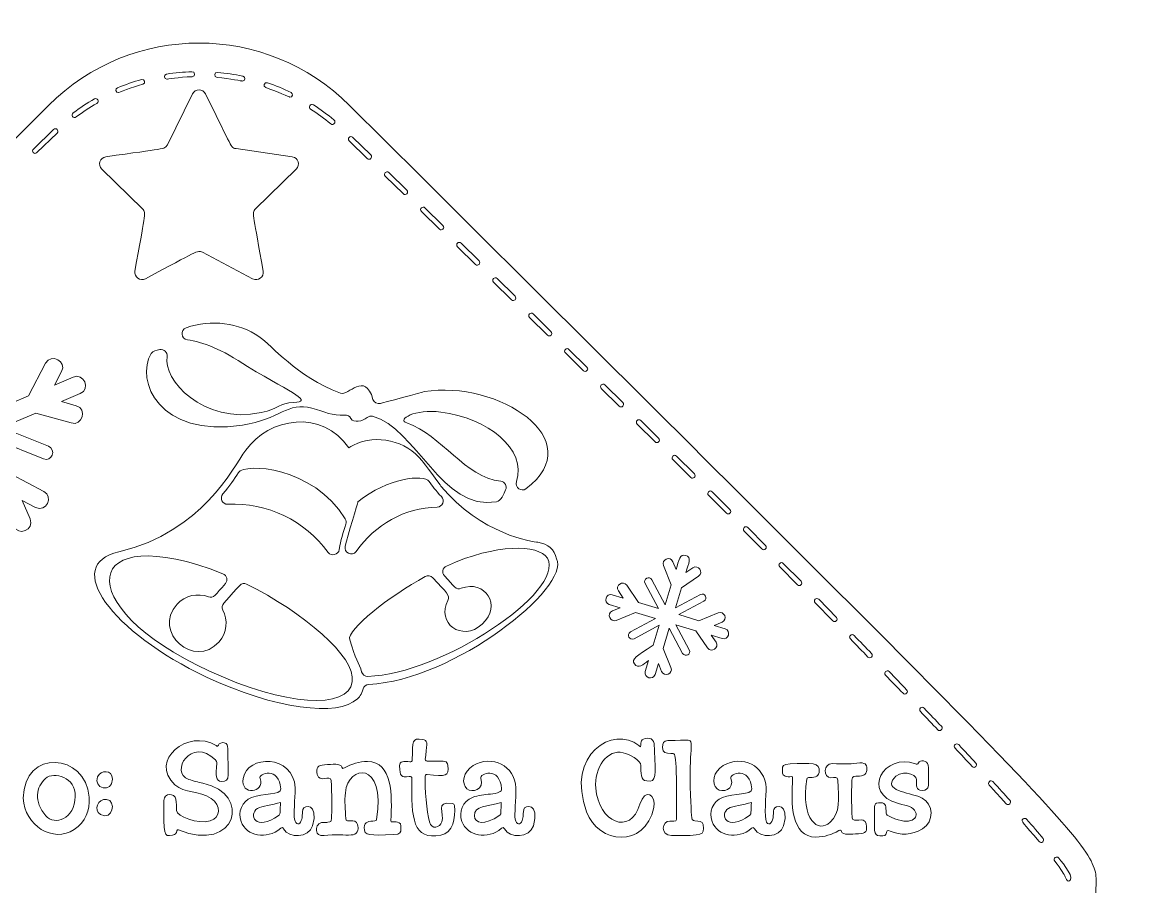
# Model space of a CAD drawing. Header units: inches. Extents: x 0.9 to 13, y 0.3 to 9.6.
# Drawn here: x 3.022 to 6.086, y 7.257 to 9.641 of the extents above; entities that cross this region are included whole.
import ezdxf

# ---------------------------------------------------------------- set-up
doc = ezdxf.new("R2010")
doc.units = ezdxf.units.IN
doc.header["$MEASUREMENT"] = 0
doc.layers.add('_U+0421_U+043B_U+043E_U+0439 1', color=7, linetype='Continuous')

msp = doc.modelspace()

# ---------------------------------------------------------------- linework, layer by layer
at = {"layer": '_U+0421_U+043B_U+043E_U+0439 1', "color": 12, "lineweight": 9, "true_color": 0xe30613}
for points, knots in [([(3.9244, 9.412), (3.6955, 9.6411), (3.3241, 9.6414), (3.0948, 9.412), (0.9314, 7.2569), (1.0379, 7.379), (1.0379, 7.2422), (1.0379, 5.1867), (1.0386, 4.4555), (1.0391, 4.197), (1.0392, 4.1197), (1.1019, 4.0572), (1.1792, 4.0572), (1.2576, 4.0572), (5.7616, 4.0572), (5.84, 4.0572), (5.9173, 4.0572), (5.98, 4.1197), (5.9801, 4.197), (5.9814, 4.9104), (5.9813, 7.2558), (5.9813, 7.2428), (5.9813, 7.3789), (6.0858, 7.2589), (3.9244, 9.412)], [0, 0, 0, 0, 1, 1, 1, 2, 2, 2, 3, 3, 3, 4, 4, 4, 5, 5, 5, 6, 6, 6, 7, 7, 7, 8, 8, 8, 8]), ([(3.7777, 9.2363), (3.7777, 9.2363), (3.6656, 9.127), (3.6656, 9.127), (3.6533, 9.1151), (3.6604, 9.1065), (3.6863, 8.9551), (3.6891, 8.9389), (3.672, 8.9265), (3.6574, 8.9341), (3.6574, 8.9341), (3.5189, 9.007), (3.5189, 9.007), (3.505, 9.0143), (3.5048, 9.0093), (3.3618, 8.9341), (3.3472, 8.9265), (3.3301, 8.9389), (3.3329, 8.9551), (3.3588, 9.1065), (3.3659, 9.1151), (3.3536, 9.127), (3.3536, 9.127), (3.2415, 9.2363), (3.2415, 9.2363), (3.2297, 9.2478), (3.2362, 9.2679), (3.2525, 9.2703), (3.4135, 9.2937), (3.4156, 9.2898), (3.4224, 9.3037), (3.4224, 9.3037), (3.4917, 9.444), (3.4917, 9.444), (3.499, 9.4588), (3.5201, 9.4588), (3.5274, 9.444), (3.6023, 9.2924), (3.5976, 9.2948), (3.6117, 9.2928), (3.6117, 9.2928), (3.7666, 9.2702), (3.7666, 9.2702), (3.783, 9.2679), (3.7895, 9.2478), (3.7777, 9.2363)], [0, 0, 0, 0, 1, 1, 1, 2, 2, 2, 3, 3, 3, 4, 4, 4, 5, 5, 5, 6, 6, 6, 7, 7, 7, 8, 8, 8, 9, 9, 9, 10, 10, 10, 11, 11, 11, 12, 12, 12, 13, 13, 13, 14, 14, 14, 15, 15, 15, 15])]:
    msp.add_open_spline(points, degree=3, knots=knots, dxfattribs=at)
at = {"layer": '_U+0421_U+043B_U+043E_U+0439 1', "color": 7, "lineweight": 9, "true_color": 0xffffff}
for points, knots in [([(3.4211, 9.4846), (3.4211, 9.4846), (3.453, 9.4898), (3.4905, 9.491), (3.5004, 9.4913), (3.4986, 9.5061), (3.4901, 9.5049), (3.4667, 9.5041), (3.4431, 9.5019), (3.42, 9.4984), (3.4116, 9.4971), (3.4125, 9.4846), (3.4211, 9.4846)], [0, 0, 0, 0, 1, 1, 1, 2, 2, 2, 3, 3, 3, 4, 4, 4, 4]), ([(3.5593, 9.4892), (3.596, 9.486), (3.6287, 9.4791), (3.6287, 9.4791), (3.637, 9.4791), (3.6382, 9.4911), (3.6301, 9.4928), (3.6072, 9.4976), (3.5838, 9.501), (3.5605, 9.503), (3.5515, 9.5041), (3.5499, 9.49), (3.5593, 9.4892)], [0, 0, 0, 0, 1, 1, 1, 2, 2, 2, 3, 3, 3, 4, 4, 4, 4]), ([(3.2873, 9.4472), (3.2873, 9.4472), (3.324, 9.4616), (3.3549, 9.4702), (3.3637, 9.4726), (3.3601, 9.486), (3.3512, 9.4836), (3.3286, 9.4773), (3.3062, 9.4695), (3.2847, 9.4606), (3.2777, 9.4577), (3.2798, 9.4472), (3.2873, 9.4472)], [0, 0, 0, 0, 1, 1, 1, 2, 2, 2, 3, 3, 3, 4, 4, 4, 4]), ([(3.6936, 9.4612), (3.7222, 9.4515), (3.7602, 9.4345), (3.7602, 9.4345), (3.7676, 9.4345), (3.7698, 9.4445), (3.7632, 9.4477), (3.7422, 9.4578), (3.7202, 9.4668), (3.698, 9.4743), (3.6893, 9.4772), (3.6849, 9.4641), (3.6936, 9.4612)], [0, 0, 0, 0, 1, 1, 1, 2, 2, 2, 3, 3, 3, 4, 4, 4, 4]), ([(3.1625, 9.3912), (3.1813, 9.4052), (3.2011, 9.4181), (3.2215, 9.4297), (3.2295, 9.4342), (3.2363, 9.4221), (3.2283, 9.4176), (3.2084, 9.4063), (3.1891, 9.3937), (3.1708, 9.3801), (3.1634, 9.3746), (3.1551, 9.3858), (3.1625, 9.3912)], [0, 0, 0, 0, 1, 1, 1, 2, 2, 2, 3, 3, 3, 4, 4, 4, 4]), ([(3.8172, 9.4017), (3.8364, 9.3894), (3.855, 9.3757), (3.8726, 9.3611), (3.8798, 9.3552), (3.8886, 9.3659), (3.8815, 9.3718), (3.8635, 9.3868), (3.8444, 9.4008), (3.8247, 9.4134), (3.817, 9.4183), (3.8095, 9.4067), (3.8172, 9.4017)], [0, 0, 0, 0, 1, 1, 1, 2, 2, 2, 3, 3, 3, 4, 4, 4, 4]), ([(3.0627, 9.2818), (3.0627, 9.2818), (3.1182, 9.3358), (3.1182, 9.3358), (3.1249, 9.3422), (3.1153, 9.3522), (3.1087, 9.3459), (3.1087, 9.3459), (3.053, 9.2917), (3.053, 9.2917), (3.0464, 9.2853), (3.0561, 9.2753), (3.0627, 9.2818)], [0, 0, 0, 0, 1, 1, 1, 2, 2, 2, 3, 3, 3, 4, 4, 4, 4]), ([(3.9731, 9.2656), (3.9797, 9.2591), (3.9894, 9.2691), (3.9828, 9.2755), (3.9828, 9.2755), (3.933, 9.3241), (3.933, 9.3241), (3.9264, 9.3305), (3.9168, 9.3205), (3.9233, 9.3142), (3.9233, 9.3142), (3.9731, 9.2656), (3.9731, 9.2656)], [0, 0, 0, 0, 1, 1, 1, 2, 2, 2, 3, 3, 3, 4, 4, 4, 4]), ([(4.0727, 9.1683), (4.0793, 9.1619), (4.089, 9.1718), (4.0824, 9.1782), (4.0824, 9.1782), (4.0326, 9.2269), (4.0326, 9.2269), (4.0261, 9.2333), (4.0164, 9.2233), (4.0229, 9.2169), (4.0229, 9.2169), (4.0727, 9.1683), (4.0727, 9.1683)], [0, 0, 0, 0, 1, 1, 1, 2, 2, 2, 3, 3, 3, 4, 4, 4, 4]), ([(4.1722, 9.071), (4.1787, 9.0645), (4.1885, 9.0745), (4.1819, 9.0809), (4.1819, 9.0809), (4.1322, 9.1296), (4.1322, 9.1296), (4.1257, 9.136), (4.1159, 9.1261), (4.1225, 9.1196), (4.1225, 9.1196), (4.1722, 9.071), (4.1722, 9.071)], [0, 0, 0, 0, 1, 1, 1, 2, 2, 2, 3, 3, 3, 4, 4, 4, 4]), ([(4.2715, 8.9735), (4.2781, 8.9671), (4.2878, 8.977), (4.2813, 8.9834), (4.2813, 8.9834), (4.2316, 9.0322), (4.2316, 9.0322), (4.2251, 9.0386), (4.2153, 9.0287), (4.2219, 9.0223), (4.2219, 9.0223), (4.2715, 8.9735), (4.2715, 8.9735)], [0, 0, 0, 0, 1, 1, 1, 2, 2, 2, 3, 3, 3, 4, 4, 4, 4]), ([(4.3708, 8.876), (4.3773, 8.8695), (4.3871, 8.8794), (4.3805, 8.8859), (4.3805, 8.8859), (4.3309, 8.9347), (4.3309, 8.9347), (4.3243, 8.9411), (4.3146, 8.9312), (4.3212, 8.9248), (4.3212, 8.9248), (4.3708, 8.876), (4.3708, 8.876)], [0, 0, 0, 0, 1, 1, 1, 2, 2, 2, 3, 3, 3, 4, 4, 4, 4]), ([(2.6527, 8.3905), (2.6527, 8.3905), (2.7039, 8.4124), (2.7039, 8.4124), (2.7039, 8.4124), (2.6845, 8.3755), (2.6845, 8.3755), (2.6692, 8.3469), (2.7132, 8.3239), (2.7285, 8.3525), (2.7285, 8.3525), (2.7759, 8.4422), (2.7759, 8.4422), (2.7759, 8.4422), (2.8699, 8.4825), (2.8699, 8.4825), (2.8699, 8.4825), (2.8183, 8.3536), (2.8183, 8.3536), (2.8092, 8.3308), (2.8438, 8.317), (2.8528, 8.3397), (2.8528, 8.3397), (2.9044, 8.4687), (2.9044, 8.4687), (2.9044, 8.4687), (2.9447, 8.3747), (2.9447, 8.3747), (2.9447, 8.3747), (2.9172, 8.277), (2.9172, 8.277), (2.9085, 8.2458), (2.9558, 8.233), (2.9649, 8.2633), (2.9649, 8.2633), (2.9763, 8.3035), (2.9763, 8.3035), (2.9763, 8.3035), (2.9982, 8.2523), (2.9982, 8.2523), (3.011, 8.2225), (3.0566, 8.2421), (3.0438, 8.2718), (3.0438, 8.2718), (3.0219, 8.323), (3.0219, 8.323), (3.0219, 8.323), (3.0588, 8.3036), (3.0588, 8.3036), (3.0886, 8.2884), (3.1091, 8.3337), (3.0818, 8.3476), (3.0818, 8.3476), (2.9921, 8.395), (2.9921, 8.395), (2.9921, 8.395), (2.9519, 8.489), (2.9519, 8.489), (2.9519, 8.489), (3.0808, 8.4374), (3.0808, 8.4374), (3.1035, 8.4283), (3.1173, 8.4629), (3.0946, 8.472), (3.0946, 8.472), (2.9657, 8.5235), (2.9657, 8.5235), (2.9657, 8.5235), (3.0597, 8.5638), (3.0597, 8.5638), (3.0597, 8.5638), (3.1573, 8.5363), (3.1573, 8.5363), (3.1879, 8.5272), (3.2023, 8.5747), (3.171, 8.584), (3.171, 8.584), (3.1309, 8.5954), (3.1309, 8.5954), (3.1309, 8.5954), (3.1821, 8.6173), (3.1821, 8.6173), (3.2125, 8.6304), (3.1915, 8.6753), (3.1625, 8.6629), (3.1625, 8.6629), (3.1114, 8.641), (3.1114, 8.641), (3.1114, 8.641), (3.1308, 8.6779), (3.1308, 8.6779), (3.146, 8.7065), (3.1021, 8.7295), (3.0868, 8.7009), (3.0868, 8.7009), (3.0393, 8.6112), (3.0393, 8.6112), (3.0393, 8.6112), (2.9454, 8.571), (2.9454, 8.571), (2.9454, 8.571), (2.9969, 8.6999), (2.9969, 8.6999), (3.006, 8.7226), (2.9715, 8.7364), (2.9624, 8.7137), (2.9624, 8.7137), (2.9108, 8.5848), (2.9108, 8.5848), (2.9108, 8.5848), (2.8706, 8.6787), (2.8706, 8.6787), (2.8706, 8.6787), (2.8981, 8.7764), (2.8981, 8.7764), (2.9067, 8.8077), (2.8594, 8.8204), (2.8504, 8.7901), (2.8504, 8.7901), (2.8389, 8.75), (2.8389, 8.75), (2.8389, 8.75), (2.817, 8.8012), (2.817, 8.8012), (2.8043, 8.8309), (2.7587, 8.8114), (2.7714, 8.7816), (2.7714, 8.7816), (2.7933, 8.7305), (2.7933, 8.7305), (2.7933, 8.7305), (2.7564, 8.7499), (2.7564, 8.7499), (2.7267, 8.765), (2.7061, 8.7198), (2.7334, 8.7059), (2.7334, 8.7059), (2.8231, 8.6584), (2.8231, 8.6584), (2.8231, 8.6584), (2.8634, 8.5645), (2.8634, 8.5645), (2.8634, 8.5645), (2.7345, 8.616), (2.7345, 8.616), (2.7117, 8.6251), (2.6979, 8.5906), (2.7207, 8.5815), (2.7207, 8.5815), (2.8496, 8.5299), (2.8496, 8.5299), (2.8496, 8.5299), (2.7556, 8.4897), (2.7556, 8.4897), (2.7556, 8.4897), (2.6579, 8.5172), (2.6579, 8.5172), (2.6428, 8.5217), (2.6313, 8.5124), (2.6279, 8.4999), (2.624, 8.4883), (2.6291, 8.474), (2.6442, 8.4695), (2.6442, 8.4695), (2.6844, 8.458), (2.6844, 8.458), (2.6844, 8.458), (2.6332, 8.4361), (2.6332, 8.4361), (2.6034, 8.4233), (2.6229, 8.3777), (2.6527, 8.3905)], [0, 0, 0, 0, 1, 1, 1, 2, 2, 2, 3, 3, 3, 4, 4, 4, 5, 5, 5, 6, 6, 6, 7, 7, 7, 8, 8, 8, 9, 9, 9, 10, 10, 10, 11, 11, 11, 12, 12, 12, 13, 13, 13, 14, 14, 14, 15, 15, 15, 16, 16, 16, 17, 17, 17, 18, 18, 18, 19, 19, 19, 20, 20, 20, 21, 21, 21, 22, 22, 22, 23, 23, 23, 24, 24, 24, 25, 25, 25, 26, 26, 26, 27, 27, 27, 28, 28, 28, 29, 29, 29, 30, 30, 30, 31, 31, 31, 32, 32, 32, 33, 33, 33, 34, 34, 34, 35, 35, 35, 36, 36, 36, 37, 37, 37, 38, 38, 38, 39, 39, 39, 40, 40, 40, 41, 41, 41, 42, 42, 42, 43, 43, 43, 44, 44, 44, 45, 45, 45, 46, 46, 46, 47, 47, 47, 48, 48, 48, 49, 49, 49, 50, 50, 50, 51, 51, 51, 52, 52, 52, 53, 53, 53, 54, 54, 54, 55, 55, 55, 56, 56, 56, 57, 57, 57, 57]), ([(3.6292, 8.5303), (3.7311, 8.5459), (3.7546, 8.5961), (3.8205, 8.5773), (3.857, 8.5674), (3.876, 8.5551), (3.9112, 8.5583), (3.9183, 8.5589), (3.9248, 8.5549), (3.9282, 8.5486), (3.9357, 8.535), (3.96, 8.5414), (3.9731, 8.5516), (3.9772, 8.5548), (3.9825, 8.5563), (3.9875, 8.5551), (4.1088, 8.5241), (4.178, 8.2918), (4.3296, 8.3188), (4.3409, 8.3208), (4.3502, 8.3412), (4.3547, 8.3518), (4.3592, 8.3622), (4.3526, 8.3744), (4.3412, 8.3756), (4.2427, 8.386), (4.1789, 8.5029), (4.0823, 8.5365), (4.0541, 8.5459), (4.1043, 8.5757), (4.1764, 8.5663), (4.3043, 8.551), (4.4144, 8.4639), (4.3845, 8.3746), (4.3792, 8.3588), (4.3974, 8.3451), (4.4107, 8.3551), (4.5904, 8.4905), (4.3325, 8.6554), (4.1305, 8.6229), (4.1297, 8.6228), (4.0108, 8.5904), (4.0099, 8.5902), (4.001, 8.5878), (3.9915, 8.5927), (3.989, 8.6015), (3.9665, 8.6798), (3.9208, 8.61), (3.8995, 8.6182), (3.7752, 8.6659), (3.713, 8.7488), (3.6747, 8.7748), (3.6211, 8.8117), (3.5432, 8.8233), (3.4738, 8.7987), (3.4569, 8.7927), (3.4598, 8.768), (3.4776, 8.7657), (3.5197, 8.7602), (3.5708, 8.7404), (3.6433, 8.6918), (3.7766, 8.6133), (3.8221, 8.5961), (3.7703, 8.593), (3.7296, 8.5914), (3.7311, 8.5757), (3.6809, 8.5648), (3.5204, 8.531), (3.4087, 8.6574), (3.4215, 8.7194), (3.4238, 8.7309), (3.4128, 8.7409), (3.4012, 8.7387), (3.3919, 8.7369), (3.3823, 8.736), (3.3777, 8.7283), (3.3334, 8.6536), (3.3986, 8.4949), (3.6292, 8.5303)], [0, 0, 0, 0, 1, 1, 1, 2, 2, 2, 3, 3, 3, 4, 4, 4, 5, 5, 5, 6, 6, 6, 7, 7, 7, 8, 8, 8, 9, 9, 9, 10, 10, 10, 11, 11, 11, 12, 12, 12, 13, 13, 13, 14, 14, 14, 15, 15, 15, 16, 16, 16, 17, 17, 17, 18, 18, 18, 19, 19, 19, 20, 20, 20, 21, 21, 21, 22, 22, 22, 23, 23, 23, 24, 24, 24, 25, 25, 25, 26, 26, 26, 26]), ([(4.4699, 8.7783), (4.4764, 8.7718), (4.4862, 8.7817), (4.4796, 8.7882), (4.4796, 8.7882), (4.4301, 8.837), (4.4301, 8.837), (4.4235, 8.8435), (4.4138, 8.8336), (4.4203, 8.8271), (4.4203, 8.8271), (4.4699, 8.7783), (4.4699, 8.7783)], [0, 0, 0, 0, 1, 1, 1, 2, 2, 2, 3, 3, 3, 4, 4, 4, 4]), ([(4.5689, 8.6805), (4.5753, 8.6741), (4.5852, 8.6839), (4.5786, 8.6903), (4.5786, 8.6903), (4.5292, 8.7393), (4.5292, 8.7393), (4.5227, 8.7457), (4.5129, 8.7358), (4.5194, 8.7294), (4.5194, 8.7294), (4.5689, 8.6805), (4.5689, 8.6805)], [0, 0, 0, 0, 1, 1, 1, 2, 2, 2, 3, 3, 3, 4, 4, 4, 4]), ([(4.6677, 8.5825), (4.6742, 8.5761), (4.684, 8.5859), (4.6775, 8.5924), (4.6775, 8.5924), (4.6281, 8.6414), (4.6281, 8.6414), (4.6216, 8.6479), (4.6118, 8.638), (4.6183, 8.6315), (4.6183, 8.6315), (4.6677, 8.5825), (4.6677, 8.5825)], [0, 0, 0, 0, 1, 1, 1, 2, 2, 2, 3, 3, 3, 4, 4, 4, 4]), ([(3.2889, 8.1806), (3.521, 8.2386), (3.5994, 8.4079), (3.6386, 8.4613), (3.7013, 8.5511), (3.8501, 8.576), (3.9224, 8.4675), (3.9318, 8.4738), (3.9334, 8.4738), (3.9349, 8.4754), (4.0008, 8.5067), (4.0792, 8.4879), (4.1247, 8.4315), (4.1278, 8.4299), (4.1748, 8.364), (4.1764, 8.3625), (4.2846, 8.2292), (4.4335, 8.2073), (4.4429, 8.2073), (4.4712, 8.2025), (4.49, 8.1884), (4.4947, 8.1618), (4.5346, 8.0834), (4.212, 7.8261), (3.9777, 7.8156), (3.9702, 7.8153), (3.9634, 7.8104), (3.9617, 7.8031), (3.9583, 7.7884), (3.9496, 7.7773), (3.9459, 7.7761), (3.8942, 7.7243), (3.717, 7.7478), (3.5304, 7.8356), (3.2686, 7.9595), (3.1306, 8.1461), (3.2889, 8.1806)], [0, 0, 0, 0, 1, 1, 1, 2, 2, 2, 3, 3, 3, 4, 4, 4, 5, 5, 5, 6, 6, 6, 7, 7, 7, 8, 8, 8, 9, 9, 9, 10, 10, 10, 11, 11, 11, 12, 12, 12, 12]), ([(4.7664, 8.4844), (4.7728, 8.4779), (4.7827, 8.4877), (4.7762, 8.4942), (4.7762, 8.4942), (4.7268, 8.5433), (4.7268, 8.5433), (4.7204, 8.5498), (4.7105, 8.54), (4.7171, 8.5335), (4.7171, 8.5335), (4.7664, 8.4844), (4.7664, 8.4844)], [0, 0, 0, 0, 1, 1, 1, 2, 2, 2, 3, 3, 3, 4, 4, 4, 4]), ([(3.5887, 8.3123), (3.6974, 8.318), (3.8012, 8.2672), (3.8656, 8.1795), (3.8745, 8.1673), (3.8937, 8.1724), (3.8961, 8.1873), (3.9005, 8.2145), (3.9058, 8.2329), (3.9141, 8.2572), (3.9158, 8.262), (3.9153, 8.2674), (3.9127, 8.2717), (3.8227, 8.4183), (3.6351, 8.4263), (3.6181, 8.3994), (3.6064, 8.3808), (3.596, 8.3643), (3.5753, 8.3407), (3.5654, 8.3294), (3.5737, 8.3115), (3.5887, 8.3123)], [0, 0, 0, 0, 1, 1, 1, 2, 2, 2, 3, 3, 3, 4, 4, 4, 5, 5, 5, 6, 6, 6, 7, 7, 7, 7]), ([(4.8648, 8.3861), (4.8713, 8.3796), (4.8812, 8.3894), (4.8747, 8.3959), (4.8747, 8.3959), (4.8254, 8.4451), (4.8254, 8.4451), (4.819, 8.4516), (4.8091, 8.4418), (4.8156, 8.4353), (4.8156, 8.4353), (4.8648, 8.3861), (4.8648, 8.3861)], [0, 0, 0, 0, 1, 1, 1, 2, 2, 2, 3, 3, 3, 4, 4, 4, 4]), ([(3.9124, 8.1971), (3.9077, 8.1787), (3.9322, 8.1669), (3.9429, 8.1823), (3.9939, 8.2559), (4.0765, 8.3027), (4.1659, 8.3045), (4.1806, 8.3048), (4.1878, 8.3228), (4.1776, 8.3334), (4.1614, 8.3504), (4.1522, 8.3625), (4.1432, 8.3758), (4.1302, 8.3948), (4.0288, 8.3863), (3.9475, 8.3186), (3.9475, 8.3186), (3.9475, 8.317), (3.9475, 8.317), (3.9475, 8.317), (3.9194, 8.2243), (3.9124, 8.1971)], [0, 0, 0, 0, 1, 1, 1, 2, 2, 2, 3, 3, 3, 4, 4, 4, 5, 5, 5, 6, 6, 6, 7, 7, 7, 7]), ([(4.9631, 8.2876), (4.9696, 8.2811), (4.9794, 8.2909), (4.9729, 8.2974), (4.9729, 8.2974), (4.9238, 8.3467), (4.9238, 8.3467), (4.9174, 8.3532), (4.9075, 8.3434), (4.914, 8.3369), (4.914, 8.3369), (4.9631, 8.2876), (4.9631, 8.2876)], [0, 0, 0, 0, 1, 1, 1, 2, 2, 2, 3, 3, 3, 4, 4, 4, 4]), ([(3.5383, 7.8522), (3.7449, 7.7565), (3.9222, 7.7443), (3.9316, 7.8227), (3.9438, 7.8918), (3.7953, 8.0146), (3.6408, 8.0922), (3.6262, 8.0996), (3.6208, 8.088), (3.5779, 8.0395), (3.5733, 8.0343), (3.5722, 8.0268), (3.5754, 8.0206), (3.5897, 7.9933), (3.5873, 7.9581), (3.5649, 7.9329), (3.4975, 7.856), (3.3799, 7.9595), (3.4489, 8.0363), (3.4713, 8.0616), (3.5062, 8.068), (3.5358, 8.0568), (3.5497, 8.0515), (3.5553, 8.0626), (3.5821, 8.0935), (3.5898, 8.1023), (3.5865, 8.1163), (3.5755, 8.1206), (3.1842, 8.275), (3.1468, 8.0325), (3.5383, 7.8522)], [0, 0, 0, 0, 1, 1, 1, 2, 2, 2, 3, 3, 3, 4, 4, 4, 5, 5, 5, 6, 6, 6, 7, 7, 7, 8, 8, 8, 9, 9, 9, 10, 10, 10, 10]), ([(5.0611, 8.1889), (5.0676, 8.1824), (5.0774, 8.1922), (5.071, 8.1987), (5.071, 8.1987), (5.022, 8.2481), (5.022, 8.2481), (5.0155, 8.2546), (5.0057, 8.2448), (5.0121, 8.2383), (5.0121, 8.2383), (5.0611, 8.1889), (5.0611, 8.1889)], [0, 0, 0, 0, 1, 1, 1, 2, 2, 2, 3, 3, 3, 4, 4, 4, 4]), ([(4.1859, 8.1148), (4.2125, 8.0858), (4.2181, 8.075), (4.232, 8.0804), (4.2973, 8.1057), (4.3467, 8.0323), (4.2901, 7.9816), (4.2335, 7.9309), (4.163, 7.9851), (4.1954, 8.047), (4.2027, 8.0609), (4.1923, 8.0676), (4.154, 8.1095), (4.1487, 8.1153), (4.1401, 8.1169), (4.1332, 8.1131), (4.0328, 8.0581), (3.9168, 7.966), (3.9248, 7.9385), (3.9401, 7.886), (3.9513, 7.8733), (3.9577, 7.8505), (3.9599, 7.8426), (3.9668, 7.8373), (3.975, 7.8375), (4.1754, 7.8432), (4.5192, 8.0701), (4.4698, 8.1639), (4.4446, 8.2021), (4.3285, 8.2041), (4.1912, 8.1419), (4.1807, 8.1371), (4.1781, 8.1233), (4.1859, 8.1148)], [0, 0, 0, 0, 1, 1, 1, 2, 2, 2, 3, 3, 3, 4, 4, 4, 5, 5, 5, 6, 6, 6, 7, 7, 7, 8, 8, 8, 9, 9, 9, 10, 10, 10, 11, 11, 11, 11]), ([(4.9346, 7.9317), (4.9346, 7.9317), (4.9214, 7.9512), (4.9214, 7.9512), (4.9214, 7.9512), (4.9514, 7.9421), (4.9514, 7.9421), (4.9689, 7.9368), (4.977, 7.9636), (4.9595, 7.9689), (4.9595, 7.9689), (4.9295, 7.9779), (4.9295, 7.9779), (4.9295, 7.9779), (4.9512, 7.9869), (4.9512, 7.9869), (4.9686, 7.9942), (4.9565, 8.0195), (4.9406, 8.0128), (4.9406, 8.0128), (4.8875, 7.9912), (4.8875, 7.9912), (4.8875, 7.9912), (4.8323, 8.0079), (4.8323, 8.0079), (4.8323, 8.0079), (4.9013, 8.0449), (4.9013, 8.0449), (4.9135, 8.0514), (4.9036, 8.0699), (4.8914, 8.0634), (4.8914, 8.0634), (4.8224, 8.0264), (4.8224, 8.0264), (4.8224, 8.0264), (4.8391, 8.0816), (4.8391, 8.0816), (4.8391, 8.0816), (4.8864, 8.1138), (4.8864, 8.1138), (4.9014, 8.1238), (4.8861, 8.1472), (4.8707, 8.1371), (4.8707, 8.1371), (4.8512, 8.1238), (4.8512, 8.1238), (4.8594, 8.1508), (4.8677, 8.166), (4.8511, 8.171), (4.8339, 8.1762), (4.8324, 8.1583), (4.8244, 8.1319), (4.8244, 8.1319), (4.8155, 8.1537), (4.8155, 8.1537), (4.8087, 8.1707), (4.7828, 8.16), (4.7896, 8.143), (4.7896, 8.143), (4.8112, 8.09), (4.8112, 8.09), (4.8112, 8.09), (4.7945, 8.0348), (4.7945, 8.0348), (4.7945, 8.0348), (4.7575, 8.1038), (4.7575, 8.1038), (4.751, 8.116), (4.7325, 8.1061), (4.739, 8.0939), (4.739, 8.0939), (4.776, 8.0249), (4.776, 8.0249), (4.776, 8.0249), (4.7208, 8.0416), (4.7208, 8.0416), (4.7208, 8.0416), (4.6886, 8.0889), (4.6886, 8.0889), (4.6782, 8.1039), (4.6555, 8.0881), (4.6653, 8.0732), (4.6653, 8.0732), (4.6785, 8.0537), (4.6785, 8.0537), (4.6785, 8.0537), (4.6485, 8.0628), (4.6485, 8.0628), (4.631, 8.0681), (4.6229, 8.0413), (4.6404, 8.036), (4.6404, 8.036), (4.6705, 8.0269), (4.6705, 8.0269), (4.6705, 8.0269), (4.6487, 8.018), (4.6487, 8.018), (4.6313, 8.0106), (4.6435, 7.9853), (4.6594, 7.9921), (4.6594, 7.9921), (4.7124, 8.0137), (4.7124, 8.0137), (4.7124, 8.0137), (4.7676, 7.997), (4.7676, 7.997), (4.7676, 7.997), (4.6986, 7.96), (4.6986, 7.96), (4.6864, 7.9534), (4.6963, 7.9349), (4.7085, 7.9415), (4.7085, 7.9415), (4.7775, 7.9785), (4.7775, 7.9785), (4.7775, 7.9785), (4.7609, 7.9233), (4.7609, 7.9233), (4.7142, 7.8915), (4.6999, 7.8867), (4.7101, 7.8718), (4.7192, 7.857), (4.7337, 7.8709), (4.7487, 7.881), (4.7487, 7.881), (4.7396, 7.851), (4.7396, 7.851), (4.7343, 7.8335), (4.7611, 7.8254), (4.7664, 7.8429), (4.7664, 7.8429), (4.7755, 7.873), (4.7755, 7.873), (4.7755, 7.873), (4.7844, 7.8512), (4.7844, 7.8512), (4.7912, 7.8342), (4.8171, 7.8449), (4.8103, 7.8619), (4.8103, 7.8619), (4.7887, 7.9149), (4.7887, 7.9149), (4.7887, 7.9149), (4.8054, 7.9701), (4.8054, 7.9701), (4.8054, 7.9701), (4.8424, 7.9011), (4.8424, 7.9011), (4.849, 7.8889), (4.8675, 7.8988), (4.8609, 7.911), (4.8609, 7.911), (4.8239, 7.98), (4.8239, 7.98), (4.8239, 7.98), (4.8791, 7.9633), (4.8791, 7.9633), (4.8791, 7.9633), (4.9114, 7.916), (4.9114, 7.916), (4.9217, 7.9009), (4.9444, 7.9168), (4.9346, 7.9317)], [0, 0, 0, 0, 1, 1, 1, 2, 2, 2, 3, 3, 3, 4, 4, 4, 5, 5, 5, 6, 6, 6, 7, 7, 7, 8, 8, 8, 9, 9, 9, 10, 10, 10, 11, 11, 11, 12, 12, 12, 13, 13, 13, 14, 14, 14, 15, 15, 15, 16, 16, 16, 17, 17, 17, 18, 18, 18, 19, 19, 19, 20, 20, 20, 21, 21, 21, 22, 22, 22, 23, 23, 23, 24, 24, 24, 25, 25, 25, 26, 26, 26, 27, 27, 27, 28, 28, 28, 29, 29, 29, 30, 30, 30, 31, 31, 31, 32, 32, 32, 33, 33, 33, 34, 34, 34, 35, 35, 35, 36, 36, 36, 37, 37, 37, 38, 38, 38, 39, 39, 39, 40, 40, 40, 41, 41, 41, 42, 42, 42, 43, 43, 43, 44, 44, 44, 45, 45, 45, 46, 46, 46, 47, 47, 47, 48, 48, 48, 49, 49, 49, 50, 50, 50, 51, 51, 51, 52, 52, 52, 53, 53, 53, 54, 54, 54, 54]), ([(5.1589, 8.0899), (5.1653, 8.0834), (5.1752, 8.0931), (5.1688, 8.0997), (5.1688, 8.0997), (5.1199, 8.1492), (5.1199, 8.1492), (5.1134, 8.1558), (5.1036, 8.146), (5.11, 8.1395), (5.11, 8.1395), (5.1589, 8.0899), (5.1589, 8.0899)], [0, 0, 0, 0, 1, 1, 1, 2, 2, 2, 3, 3, 3, 4, 4, 4, 4]), ([(5.2563, 7.9907), (5.2626, 7.9841), (5.2726, 7.9938), (5.2662, 8.0004), (5.2662, 8.0004), (5.2175, 8.0501), (5.2175, 8.0501), (5.2111, 8.0566), (5.2012, 8.0469), (5.2076, 8.0403), (5.2076, 8.0403), (5.2563, 7.9907), (5.2563, 7.9907)], [0, 0, 0, 0, 1, 1, 1, 2, 2, 2, 3, 3, 3, 4, 4, 4, 4]), ([(5.3148, 7.9506), (5.3083, 7.9572), (5.2984, 7.9475), (5.3048, 7.9409), (5.3214, 7.9238), (5.3376, 7.9072), (5.3533, 7.891), (5.3597, 7.8844), (5.3696, 7.8941), (5.3632, 7.9007), (5.3475, 7.9169), (5.3314, 7.9335), (5.3148, 7.9506)], [0, 0, 0, 0, 1, 1, 1, 2, 2, 2, 3, 3, 3, 4, 4, 4, 4]), ([(5.4498, 7.791), (5.4561, 7.7844), (5.4661, 7.794), (5.4598, 7.8006), (5.4443, 7.8168), (5.4282, 7.8335), (5.4116, 7.8507), (5.4052, 7.8573), (5.3952, 7.8477), (5.4016, 7.8411), (5.4182, 7.8238), (5.4342, 7.8072), (5.4498, 7.791)], [0, 0, 0, 0, 1, 1, 1, 2, 2, 2, 3, 3, 3, 4, 4, 4, 4]), ([(5.5078, 7.7503), (5.5015, 7.757), (5.4914, 7.7474), (5.4978, 7.7407), (5.5144, 7.7233), (5.5303, 7.7065), (5.5456, 7.6903), (5.5518, 7.6837), (5.562, 7.6932), (5.5557, 7.6999), (5.5404, 7.7161), (5.5245, 7.7329), (5.5078, 7.7503)], [0, 0, 0, 0, 1, 1, 1, 2, 2, 2, 3, 3, 3, 4, 4, 4, 4]), ([(3.5202, 7.5431), (3.5071, 7.5458), (3.4942, 7.5492), (3.4816, 7.5535), (3.4263, 7.5724), (3.4892, 7.6731), (3.5546, 7.6074), (3.5572, 7.6048), (3.5586, 7.602), (3.5583, 7.5982), (3.5554, 7.5628), (3.5564, 7.5491), (3.5703, 7.548), (3.5994, 7.5458), (3.5882, 7.5688), (3.5886, 7.6391), (3.5886, 7.6469), (3.5871, 7.6531), (3.5793, 7.6546), (3.5727, 7.6559), (3.5648, 7.6533), (3.5629, 7.6483), (3.5611, 7.6438), (3.5595, 7.6447), (3.5564, 7.6466), (3.4796, 7.6945), (3.3705, 7.6063), (3.443, 7.5389), (3.4693, 7.5144), (3.5101, 7.5239), (3.5431, 7.5011), (3.5714, 7.4814), (3.5689, 7.4478), (3.5405, 7.4393), (3.5071, 7.4292), (3.4473, 7.4516), (3.4476, 7.468), (3.4478, 7.4783), (3.4476, 7.4886), (3.4458, 7.4988), (3.4427, 7.5166), (3.4127, 7.517), (3.4127, 7.4956), (3.4125, 7.3993), (3.4111, 7.395), (3.4365, 7.3999), (3.4449, 7.4015), (3.4472, 7.4035), (3.4486, 7.4119), (3.4491, 7.4154), (3.4502, 7.4155), (3.453, 7.4143), (3.6123, 7.3492), (3.6575, 7.5142), (3.5202, 7.5431)], [0, 0, 0, 0, 1, 1, 1, 2, 2, 2, 3, 3, 3, 4, 4, 4, 5, 5, 5, 6, 6, 6, 7, 7, 7, 8, 8, 8, 9, 9, 9, 10, 10, 10, 11, 11, 11, 12, 12, 12, 13, 13, 13, 14, 14, 14, 15, 15, 15, 16, 16, 16, 17, 17, 17, 18, 18, 18, 18]), ([(4.7448, 7.6669), (4.7263, 7.6655), (4.728, 7.6581), (4.7267, 7.6434), (4.7242, 7.6438), (4.7231, 7.6455), (4.7217, 7.6467), (4.6514, 7.7034), (4.5193, 7.6234), (4.5776, 7.4637), (4.6094, 7.3766), (4.7385, 7.361), (4.7631, 7.4761), (4.7705, 7.5105), (4.7384, 7.531), (4.7247, 7.4852), (4.6982, 7.3967), (4.6106, 7.4353), (4.603, 7.5294), (4.5985, 7.5852), (4.6348, 7.6385), (4.6789, 7.6272), (4.6942, 7.6233), (4.7277, 7.6071), (4.7272, 7.5918), (4.7268, 7.5823), (4.7278, 7.5728), (4.7294, 7.5634), (4.7309, 7.5544), (4.7345, 7.5508), (4.7435, 7.5492), (4.7723, 7.5437), (4.7664, 7.5672), (4.7651, 7.631), (4.7646, 7.653), (4.7641, 7.6683), (4.7448, 7.6669)], [0, 0, 0, 0, 1, 1, 1, 2, 2, 2, 3, 3, 3, 4, 4, 4, 5, 5, 5, 6, 6, 6, 7, 7, 7, 8, 8, 8, 9, 9, 9, 10, 10, 10, 11, 11, 11, 12, 12, 12, 12]), ([(4.1259, 7.6636), (4.0955, 7.668), (4.0989, 7.6598), (4.0973, 7.6082), (4.0971, 7.6032), (4.0948, 7.6021), (4.0905, 7.6022), (4.0744, 7.6027), (4.0618, 7.6046), (4.0622, 7.5912), (4.0631, 7.5608), (4.0668, 7.5588), (4.0886, 7.5619), (4.0941, 7.5626), (4.0961, 7.5605), (4.096, 7.5548), (4.0937, 7.4445), (4.1, 7.3849), (4.1756, 7.3995), (4.21, 7.4062), (4.2175, 7.4463), (4.2133, 7.4812), (4.2128, 7.4846), (4.2107, 7.4865), (4.2073, 7.487), (4.159, 7.4942), (4.1865, 7.46), (4.1787, 7.4361), (4.1735, 7.4199), (4.1507, 7.4142), (4.1444, 7.4363), (4.1367, 7.4633), (4.1319, 7.5313), (4.1324, 7.5608), (4.1325, 7.5651), (4.1337, 7.5672), (4.1383, 7.5668), (4.1904, 7.562), (4.199, 7.5607), (4.1952, 7.5915), (4.1934, 7.6059), (4.1869, 7.6036), (4.1613, 7.6036), (4.1613, 7.6036), (4.1613, 7.6035), (4.1613, 7.6035), (4.1308, 7.6035), (4.1316, 7.601), (4.1343, 7.6202), (4.1391, 7.6547), (4.1398, 7.6617), (4.1259, 7.6636)], [0, 0, 0, 0, 1, 1, 1, 2, 2, 2, 3, 3, 3, 4, 4, 4, 5, 5, 5, 6, 6, 6, 7, 7, 7, 8, 8, 8, 9, 9, 9, 10, 10, 10, 11, 11, 11, 12, 12, 12, 13, 13, 13, 14, 14, 14, 15, 15, 15, 16, 16, 16, 17, 17, 17, 17]), ([(4.8763, 7.4392), (4.8624, 7.4402), (4.8679, 7.4554), (4.8645, 7.5111), (4.857, 7.6346), (4.8791, 7.664), (4.8534, 7.6621), (4.8045, 7.6585), (4.7854, 7.6683), (4.7872, 7.6415), (4.7882, 7.626), (4.7959, 7.625), (4.8098, 7.6252), (4.8241, 7.6253), (4.8259, 7.6361), (4.8259, 7.45), (4.8259, 7.4391), (4.8258, 7.4367), (4.8076, 7.4384), (4.7839, 7.4406), (4.7807, 7.3984), (4.8116, 7.3986), (4.9011, 7.3993), (4.9026, 7.3976), (4.8986, 7.4287), (4.8973, 7.4392), (4.8876, 7.4383), (4.8763, 7.4392)], [0, 0, 0, 0, 1, 1, 1, 2, 2, 2, 3, 3, 3, 4, 4, 4, 5, 5, 5, 6, 6, 6, 7, 7, 7, 8, 8, 8, 9, 9, 9, 9]), ([(3.2066, 7.5045), (3.209, 7.4676), (3.1967, 7.4369), (3.1655, 7.4156), (3.1079, 7.3764), (3.0283, 7.4265), (3.0252, 7.5015), (3.0258, 7.6391), (3.1986, 7.627), (3.2066, 7.5045)], [0, 0, 0, 0, 1, 1, 1, 2, 2, 2, 3, 3, 3, 3]), ([(5.5023, 7.5021), (5.4755, 7.5161), (5.4021, 7.52), (5.4212, 7.5518), (5.4412, 7.5851), (5.4871, 7.5682), (5.4871, 7.5528), (5.4873, 7.5383), (5.4848, 7.5231), (5.5023, 7.5228), (5.513, 7.5227), (5.5196, 7.5272), (5.5199, 7.5366), (5.5207, 7.5552), (5.521, 7.574), (5.519, 7.5926), (5.5175, 7.6067), (5.4961, 7.6078), (5.4922, 7.5991), (5.49, 7.5943), (5.4876, 7.5951), (5.4838, 7.5965), (5.3989, 7.6282), (5.3311, 7.5157), (5.437, 7.4871), (5.4636, 7.4799), (5.4771, 7.4793), (5.4845, 7.4628), (5.4929, 7.4439), (5.4652, 7.4232), (5.4066, 7.4546), (5.404, 7.456), (5.4036, 7.4582), (5.4035, 7.4608), (5.4025, 7.479), (5.4031, 7.4887), (5.3886, 7.489), (5.3677, 7.4893), (5.3714, 7.4858), (5.3714, 7.4471), (5.3714, 7.4471), (5.3715, 7.4471), (5.3715, 7.4471), (5.3715, 7.405), (5.3677, 7.3958), (5.3944, 7.3979), (5.4108, 7.3992), (5.3978, 7.4173), (5.4143, 7.411), (5.4445, 7.3993), (5.4722, 7.3986), (5.5032, 7.4173), (5.5369, 7.4377), (5.5337, 7.4857), (5.5023, 7.5021)], [0, 0, 0, 0, 1, 1, 1, 2, 2, 2, 3, 3, 3, 4, 4, 4, 5, 5, 5, 6, 6, 6, 7, 7, 7, 8, 8, 8, 9, 9, 9, 10, 10, 10, 11, 11, 11, 12, 12, 12, 13, 13, 13, 14, 14, 14, 15, 15, 15, 16, 16, 16, 17, 17, 17, 18, 18, 18, 18]), ([(5.6033, 7.6493), (5.5971, 7.6559), (5.5869, 7.6465), (5.5932, 7.6398), (5.6099, 7.622), (5.6256, 7.6051), (5.6406, 7.589), (5.6468, 7.5822), (5.657, 7.5917), (5.6507, 7.5984), (5.6358, 7.6145), (5.62, 7.6315), (5.6033, 7.6493)], [0, 0, 0, 0, 1, 1, 1, 2, 2, 2, 3, 3, 3, 4, 4, 4, 4]), ([(3.8224, 7.4254), (3.8124, 7.3912), (3.7569, 7.3907), (3.7428, 7.417), (3.7405, 7.4212), (3.7386, 7.4218), (3.7347, 7.4186), (3.6953, 7.3859), (3.6409, 7.397), (3.6256, 7.4371), (3.6154, 7.4637), (3.628, 7.493), (3.6543, 7.5037), (3.6851, 7.5163), (3.7362, 7.5092), (3.735, 7.5272), (3.7308, 7.5904), (3.672, 7.5704), (3.6777, 7.5556), (3.6925, 7.5168), (3.6228, 7.5064), (3.6311, 7.5564), (3.642, 7.6219), (3.7704, 7.6233), (3.7745, 7.5305), (3.7748, 7.522), (3.7714, 7.4654), (3.7718, 7.4505), (3.7724, 7.431), (3.7844, 7.4261), (3.7895, 7.436), (3.7955, 7.4476), (3.7931, 7.4526), (3.7959, 7.4706), (3.7981, 7.4846), (3.8409, 7.4884), (3.8224, 7.4254)], [0, 0, 0, 0, 1, 1, 1, 2, 2, 2, 3, 3, 3, 4, 4, 4, 5, 5, 5, 6, 6, 6, 7, 7, 7, 8, 8, 8, 9, 9, 9, 10, 10, 10, 11, 11, 11, 12, 12, 12, 12]), ([(3.9139, 7.4461), (3.9126, 7.4697), (3.9105, 7.4933), (3.9129, 7.5169), (3.9207, 7.5958), (4.0244, 7.6054), (3.9991, 7.4432), (3.9987, 7.4401), (3.9968, 7.4392), (3.994, 7.4391), (3.9781, 7.4382), (3.9653, 7.4377), (3.9648, 7.4213), (3.9641, 7.3964), (3.9794, 7.3996), (4.0464, 7.4012), (4.0652, 7.4016), (4.0662, 7.4078), (4.0662, 7.4176), (4.0662, 7.4307), (4.0646, 7.4339), (4.0569, 7.4359), (4.052, 7.4372), (4.0471, 7.4372), (4.0421, 7.4364), (4.0388, 7.4359), (4.0377, 7.4365), (4.038, 7.4402), (4.0425, 7.5085), (4.0428, 7.6027), (3.974, 7.603), (3.951, 7.6032), (3.9302, 7.5959), (3.9102, 7.5853), (3.9069, 7.5835), (3.9052, 7.5828), (3.9036, 7.5871), (3.8995, 7.5987), (3.8773, 7.5948), (3.8558, 7.5937), (3.8361, 7.5928), (3.8313, 7.5866), (3.8354, 7.5671), (3.8405, 7.5426), (3.8721, 7.5674), (3.8735, 7.5501), (3.8762, 7.5183), (3.8762, 7.462), (3.8744, 7.4456), (3.8735, 7.437), (3.8733, 7.4368), (3.8647, 7.4353), (3.8603, 7.4346), (3.856, 7.4352), (3.8516, 7.4349), (3.8391, 7.434), (3.8327, 7.4264), (3.8332, 7.4129), (3.834, 7.3887), (3.8639, 7.4035), (3.906, 7.4007), (3.9301, 7.3991), (3.9428, 7.3992), (3.9471, 7.4131), (3.9487, 7.4184), (3.9483, 7.4236), (3.9467, 7.4288), (3.9398, 7.4506), (3.9149, 7.4293), (3.9139, 7.4461)], [0, 0, 0, 0, 1, 1, 1, 2, 2, 2, 3, 3, 3, 4, 4, 4, 5, 5, 5, 6, 6, 6, 7, 7, 7, 8, 8, 8, 9, 9, 9, 10, 10, 10, 11, 11, 11, 12, 12, 12, 13, 13, 13, 14, 14, 14, 15, 15, 15, 16, 16, 16, 17, 17, 17, 18, 18, 18, 19, 19, 19, 20, 20, 20, 21, 21, 21, 22, 22, 22, 23, 23, 23, 23]), ([(4.3436, 7.5272), (4.3393, 7.5904), (4.2806, 7.5704), (4.2863, 7.5556), (4.2973, 7.5268), (4.262, 7.5148), (4.2481, 7.5275), (4.2317, 7.5424), (4.2373, 7.5751), (4.2649, 7.5915), (4.3168, 7.6223), (4.3804, 7.5913), (4.3831, 7.5305), (4.3834, 7.522), (4.38, 7.4654), (4.3804, 7.4505), (4.381, 7.431), (4.393, 7.4261), (4.3981, 7.436), (4.4041, 7.4476), (4.4017, 7.4526), (4.4045, 7.4706), (4.4067, 7.4846), (4.4495, 7.4884), (4.431, 7.4254), (4.421, 7.3912), (4.3655, 7.3907), (4.3514, 7.417), (4.3491, 7.4212), (4.3472, 7.4218), (4.3433, 7.4186), (4.3039, 7.3859), (4.2495, 7.397), (4.2342, 7.4371), (4.224, 7.4637), (4.2366, 7.493), (4.2629, 7.5037), (4.279, 7.5103), (4.2962, 7.5113), (4.3133, 7.513), (4.3217, 7.5139), (4.33, 7.5148), (4.3376, 7.5189), (4.3408, 7.5207), (4.3438, 7.5228), (4.3436, 7.5272)], [0, 0, 0, 0, 1, 1, 1, 2, 2, 2, 3, 3, 3, 4, 4, 4, 5, 5, 5, 6, 6, 6, 7, 7, 7, 8, 8, 8, 9, 9, 9, 10, 10, 10, 11, 11, 11, 12, 12, 12, 13, 13, 13, 14, 14, 14, 15, 15, 15, 15]), ([(5.1204, 7.4254), (5.1104, 7.3912), (5.0549, 7.3907), (5.0408, 7.417), (5.0385, 7.4212), (5.0365, 7.4218), (5.0326, 7.4186), (4.9933, 7.3859), (4.9389, 7.397), (4.9235, 7.4371), (4.9133, 7.4637), (4.926, 7.493), (4.9522, 7.5037), (4.9831, 7.5163), (5.0341, 7.5092), (5.033, 7.5272), (5.0288, 7.5904), (4.97, 7.5704), (4.9757, 7.5556), (4.9867, 7.5268), (4.9514, 7.5148), (4.9375, 7.5275), (4.9211, 7.5424), (4.9267, 7.5751), (4.9543, 7.5915), (5.0062, 7.6223), (5.0698, 7.5913), (5.0725, 7.5305), (5.0733, 7.512), (5.0662, 7.448), (5.0736, 7.4357), (5.0813, 7.4229), (5.0918, 7.4372), (5.0922, 7.4541), (5.0924, 7.4596), (5.0931, 7.4651), (5.0939, 7.4706), (5.0961, 7.4846), (5.1389, 7.4884), (5.1204, 7.4254)], [0, 0, 0, 0, 1, 1, 1, 2, 2, 2, 3, 3, 3, 4, 4, 4, 5, 5, 5, 6, 6, 6, 7, 7, 7, 8, 8, 8, 9, 9, 9, 10, 10, 10, 11, 11, 11, 12, 12, 12, 13, 13, 13, 13]), ([(5.3092, 7.5517), (5.3105, 7.5637), (5.3134, 7.5622), (5.3302, 7.5625), (5.3438, 7.5627), (5.3507, 7.57), (5.3505, 7.5838), (5.3504, 7.5937), (5.3456, 7.6015), (5.323, 7.5985), (5.299, 7.5953), (5.2874, 7.5968), (5.2551, 7.597), (5.2289, 7.5972), (5.2299, 7.559), (5.2513, 7.5582), (5.262, 7.5579), (5.2692, 7.5614), (5.2698, 7.551), (5.2725, 7.4973), (5.2775, 7.4625), (5.249, 7.4353), (5.217, 7.4047), (5.1669, 7.4405), (5.1845, 7.5541), (5.185, 7.5571), (5.1866, 7.5583), (5.1895, 7.5584), (5.203, 7.5591), (5.2162, 7.5594), (5.2186, 7.5726), (5.224, 7.6029), (5.1952, 7.5976), (5.1386, 7.5964), (5.1185, 7.5959), (5.1173, 7.5894), (5.1175, 7.5824), (5.1178, 7.5749), (5.115, 7.5661), (5.1249, 7.5622), (5.1296, 7.5603), (5.1373, 7.5606), (5.1419, 7.5612), (5.1451, 7.5615), (5.1459, 7.5607), (5.1457, 7.5575), (5.1411, 7.488), (5.1405, 7.3946), (5.21, 7.3945), (5.2328, 7.3944), (5.2535, 7.4017), (5.2732, 7.4122), (5.277, 7.4142), (5.2785, 7.4144), (5.2802, 7.4101), (5.2844, 7.3989), (5.3063, 7.4028), (5.3271, 7.4037), (5.3476, 7.4046), (5.3525, 7.4108), (5.3482, 7.4308), (5.343, 7.4548), (5.3115, 7.4298), (5.3101, 7.4478), (5.3073, 7.4842), (5.3078, 7.5388), (5.3092, 7.5517)], [0, 0, 0, 0, 1, 1, 1, 2, 2, 2, 3, 3, 3, 4, 4, 4, 5, 5, 5, 6, 6, 6, 7, 7, 7, 8, 8, 8, 9, 9, 9, 10, 10, 10, 11, 11, 11, 12, 12, 12, 13, 13, 13, 14, 14, 14, 15, 15, 15, 16, 16, 16, 17, 17, 17, 18, 18, 18, 19, 19, 19, 20, 20, 20, 21, 21, 21, 22, 22, 22, 22]), ([(3.1684, 7.5065), (3.1706, 7.5592), (3.1094, 7.5766), (3.0867, 7.5564), (3.0605, 7.5331), (3.0535, 7.4924), (3.0873, 7.4533), (3.1117, 7.4252), (3.167, 7.4435), (3.1684, 7.5065)], [0, 0, 0, 0, 1, 1, 1, 2, 2, 2, 3, 3, 3, 3]), ([(3.2298, 7.5606), (3.2156, 7.5299), (3.2709, 7.5133), (3.2707, 7.5542), (3.2706, 7.5827), (3.2381, 7.5786), (3.2298, 7.5606)], [0, 0, 0, 0, 1, 1, 1, 2, 2, 2, 2]), ([(5.6978, 7.5473), (5.6952, 7.5501), (5.6908, 7.5503), (5.688, 7.5477), (5.6801, 7.5405), (5.6902, 7.5354), (5.7341, 7.4865), (5.7402, 7.4797), (5.7506, 7.4889), (5.7444, 7.4958), (5.7301, 7.5117), (5.7146, 7.5288), (5.6978, 7.5473)], [0, 0, 0, 0, 1, 1, 1, 2, 2, 2, 3, 3, 3, 4, 4, 4, 4]), ([(3.2381, 7.4569), (3.2718, 7.438), (3.2829, 7.4957), (3.2545, 7.4984), (3.2306, 7.5007), (3.2171, 7.4686), (3.2381, 7.4569)], [0, 0, 0, 0, 1, 1, 1, 2, 2, 2, 2]), ([(3.734, 7.49), (3.7126, 7.483), (3.6822, 7.4805), (3.6707, 7.4735), (3.6456, 7.4582), (3.663, 7.4066), (3.73, 7.455), (3.7325, 7.4568), (3.7328, 7.4594), (3.7329, 7.4621), (3.7332, 7.4714), (3.7336, 7.4807), (3.734, 7.49)], [0, 0, 0, 0, 1, 1, 1, 2, 2, 2, 3, 3, 3, 4, 4, 4, 4]), ([(4.3425, 7.49), (4.3058, 7.4779), (4.2673, 7.483), (4.2686, 7.4527), (4.2694, 7.4337), (4.2955, 7.4239), (4.3386, 7.455), (4.3411, 7.4568), (4.3414, 7.4594), (4.3415, 7.4621), (4.3418, 7.4714), (4.3422, 7.4807), (4.3425, 7.49)], [0, 0, 0, 0, 1, 1, 1, 2, 2, 2, 3, 3, 3, 4, 4, 4, 4]), ([(5.0319, 7.49), (5.0106, 7.483), (4.9801, 7.4805), (4.9687, 7.4735), (4.9436, 7.4582), (4.961, 7.4066), (5.028, 7.455), (5.0305, 7.4568), (5.0308, 7.4594), (5.0308, 7.4621), (5.0312, 7.4714), (5.0316, 7.4807), (5.0319, 7.49)], [0, 0, 0, 0, 1, 1, 1, 2, 2, 2, 3, 3, 3, 4, 4, 4, 4]), ([(5.7905, 7.4437), (5.788, 7.4466), (5.7835, 7.4469), (5.7807, 7.4444), (5.7728, 7.4375), (5.7816, 7.434), (5.825, 7.3821), (5.8309, 7.375), (5.8415, 7.3839), (5.8357, 7.391), (5.8228, 7.4063), (5.8079, 7.4238), (5.7905, 7.4437)], [0, 0, 0, 0, 1, 1, 1, 2, 2, 2, 3, 3, 3, 4, 4, 4, 4]), ([(5.8792, 7.3367), (5.8736, 7.344), (5.8626, 7.3357), (5.8681, 7.3283), (5.8868, 7.3036), (5.8938, 7.2911), (5.8968, 7.2853), (5.8986, 7.2818), (5.9021, 7.2711), (5.9065, 7.2725), (5.9268, 7.2793), (5.8924, 7.3193), (5.8792, 7.3367)], [0, 0, 0, 0, 1, 1, 1, 2, 2, 2, 3, 3, 3, 4, 4, 4, 4])]:
    msp.add_open_spline(points, degree=3, knots=knots, dxfattribs=at)

doc.saveas('drawing.dxf')
